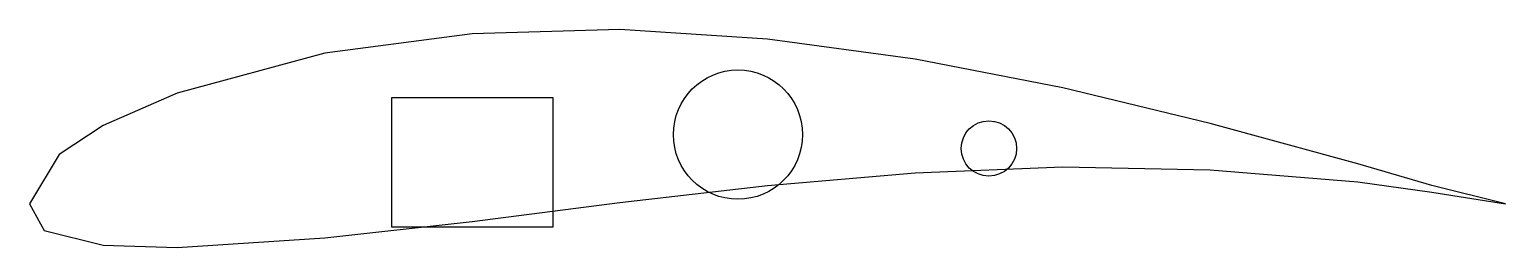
# Model space of a CAD drawing. Extents: x 0 to 320, y -9 to 38.
import ezdxf

# ---------------------------------------------------------------- set-up
doc = ezdxf.new("R2010")
doc.units = 0

msp = doc.modelspace()

# ---------------------------------------------------------------- linework, layer by layer
at = {"layer": 'AIRFOIL_OUTLINE'}
msp.add_lwpolyline([(320, 0), (304, 4), (288, 8.64), (256, 17.44), (224, 25.12), (192, 31.36), (160, 35.68), (128, 37.76), (96, 36.8), (64, 32.64), (32, 24), (16, 16.96), (6.4, 10.72), (0, 0), (3.2, -5.76), (16, -8.96), (32, -9.44), (64, -7.36), (96, -3.84), (128, 0.32), (160, 4), (192, 6.72), (224, 8), (256, 7.36), (288, 4.8), (304, 2.56), (320, 0)], close=True, dxfattribs=at)
at = {"layer": 'LIGHTENING_HOLES'}
msp.add_circle((153.6, 15), 14, dxfattribs=at)
at = {"layer": 'REAR_JOINER'}
msp.add_circle((208, 12), 6, dxfattribs=at)
at = {"layer": 'SPAR_CUTOUT'}
for p, q in [((113.5, 23), (78.5, 23)), ((78.5, 23), (78.5, -5)), ((113.5, -5), (113.5, 23)), ((78.5, -5), (113.5, -5))]:
    msp.add_line(p, q, dxfattribs=at)

doc.saveas('drawing.dxf')
